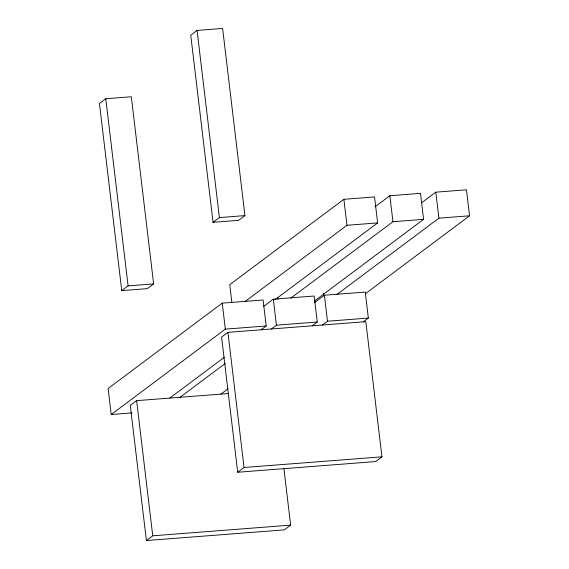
<?xml version="1.0" encoding="UTF-8"?>
<svg xmlns="http://www.w3.org/2000/svg" width="569" height="569" viewBox="0 0 569 569"><rect width="100%" height="100%" fill="white"/><g stroke="black" fill="none" stroke-linecap="round" stroke-linejoin="round"><path stroke-width="0.85" d="M105.777 98.736L99.433 103.48L121.752 290.624L147.293 288.647L153.63 283.903L131.318 96.758L105.777 98.736L128.089 285.88L121.752 290.624M197.08 30.427L190.743 35.171L213.055 222.315L238.596 220.338L244.933 215.594L222.621 28.45L197.08 30.427L219.399 217.571L213.055 222.315M274.841 299.806L377.624 222.913L374.523 196.917L343.882 199.292L229.748 284.678L231.818 302.004M261.128 329.764L266.2 325.973L263.098 299.977L222.237 303.142L108.11 388.527L111.204 414.517L132.072 412.902M244.898 301.648L346.976 225.281L377.624 222.913M374.964 206.867L389.85 195.729L420.498 193.36L423.592 219.35L314.429 301.022M111.204 414.517L225.338 329.138L266.2 325.973M228.56 393.528L136.624 400.647L130.28 405.391L146.397 540.55L284.308 529.874L290.645 525.13L283.952 468.963M227.927 332.339L221.583 337.083L237.7 472.242L375.611 461.566L381.948 456.822L365.831 321.663L227.927 332.339L244.044 467.498L237.7 472.242M263.39 306.613L273.312 299.187L314.173 296.022L317.274 322.018L312.203 325.817M290.873 298.092L392.951 221.725L423.592 219.35M421.643 202.777L435.818 192.173L466.466 189.797L469.567 215.793L365.362 293.753M169.825 398.072L224.342 357.289M180.039 397.283L225.352 363.385M271.342 328.974L276.413 325.184L317.274 322.018M314.465 302.658L324.394 295.233L365.255 292.075L368.349 318.064L363.278 321.862M336.841 294.536L438.919 218.169L469.567 215.793M220.9 394.118L227.977 388.826M322.417 325.02L327.488 321.229L368.349 318.064M146.397 540.55L152.741 535.806L290.645 525.13M219.399 217.571L244.933 215.594M128.089 285.88L153.63 283.903M244.044 467.498L381.948 456.822M435.818 192.173L438.919 218.169M389.85 195.729L392.951 221.725M343.882 199.292L346.976 225.281M324.394 295.233L327.488 321.229M323.548 293.156L323.861 295.752M277.679 297.58L277.885 299.308M273.312 299.187L276.413 325.184M222.237 303.142L225.338 329.138M136.624 400.647L152.741 535.806"/></g></svg>
